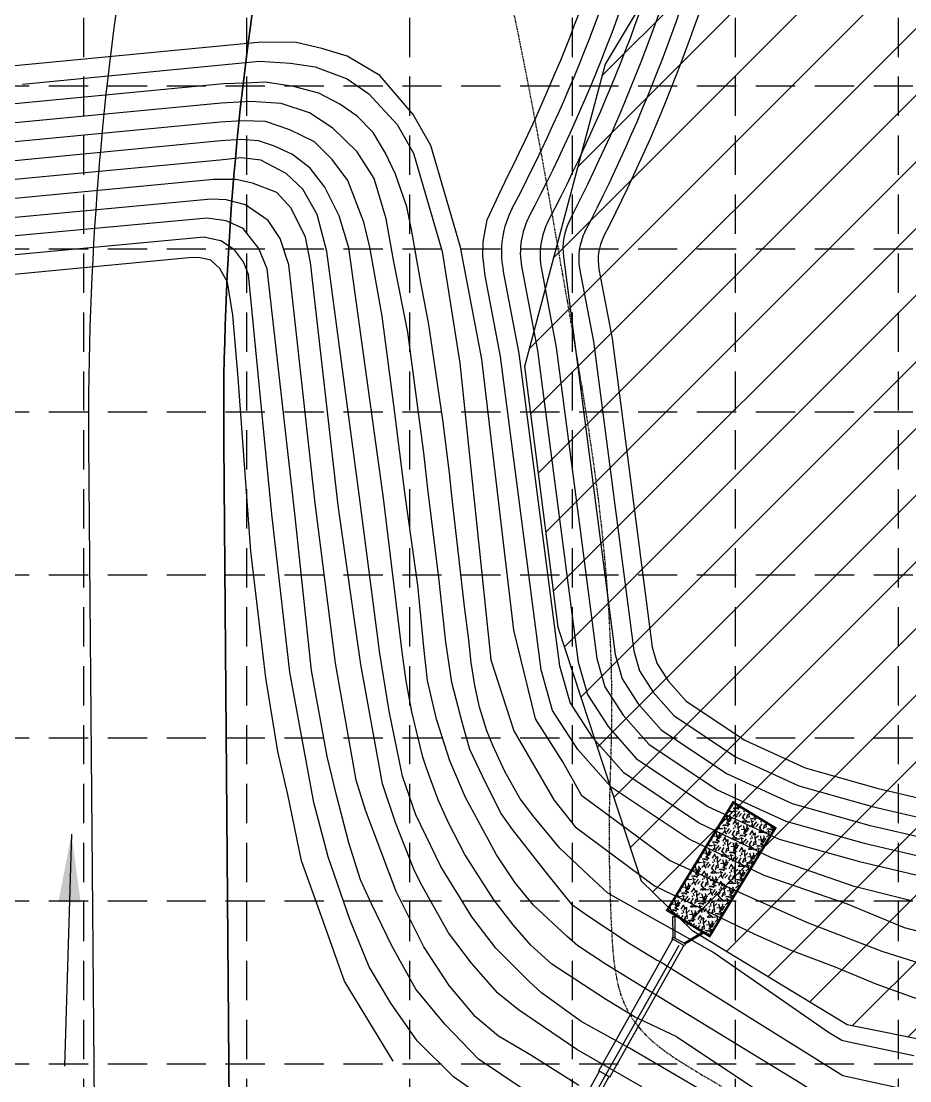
# Model space of a CAD drawing. Header units: inches. Extents: x 2387375 to 2389038, y 7083851 to 7084891.
# Drawn here: x 2387548.2 to 2387689.6, y 7084497.7 to 7084666.2 of the extents above; entities that cross this region are included whole.
import ezdxf

# ---------------------------------------------------------------- set-up
doc = ezdxf.new("R2010")
doc.units = ezdxf.units.IN
doc.header["$MEASUREMENT"] = 0
for name, pattern in [('ACAD_ISO02W100', [15, 12, -3]), ('add_topo$0$CREEK2', [1.75, 0.625, -0.125, 0, -0.125, 0, -0.125, 0, -0.125, 0.625]), ('HIDDEN', [0.375, 0.25, -0.125])]:
    doc.linetypes.add(name, pattern=pattern)
for name, color, linetype in [('1 EROSION BLANKET', 84, 'Continuous'), ('add_topo$0$CURB', 4, 'Continuous'), ('add_topo$0$LAKES', 8, 'add_topo$0$CREEK2'), ('CDAR1$0$DA-FLOW', 6, 'Continuous'), ('CSTR1$0$CST-PA-EXST', 252, 'Continuous'), ('GRID', 254, 'HIDDEN'), ('JCTR1$0$TP-CT-MAJR', 251, 'Continuous'), ('JCTR1$0$TP-CT-MINR', 253, 'Continuous'), ('LEGEND', 7, 'Continuous'), ('STORM', 5, 'Continuous'), ('WATER', 5, 'Continuous')]:
    doc.layers.add(name, color=color, linetype=linetype)
doc.layers.add('CPGR1$0$CPG-PV-WALL', color=2, linetype='Continuous', lineweight=30)
doc.layers.add('CRWR1$0$CRW-EX-ROW', color=22, linetype='Continuous', lineweight=35)
doc.styles.add('CDAR1$0$STANDARD', font='txt')
doc.dimstyles.new('CDAR1$0$STANDARD', dxfattribs={"dimtxt": 0.18, "dimasz": 0.18, "dimexe": 0.18, "dimexo": 0.0625, "dimgap": 0.09, "dimtad": 0, "dimtih": 1, "dimtoh": 1, "dimdec": 4, "dimzin": 0, "dimdsep": 46, "dimtxsty": 'CDAR1$0$STANDARD', "dimcen": 0.09, "dimadec": 0, "dimazin": 0, "dimtfac": 1, "dimtdec": 4, "dimtofl": 0, "dimtmove": 0, "dimatfit": 3, "dimfxl": 0, "dimtolj": 1, "dimtzin": 0, "dimarcsym": 0})

# ---------------------------------------------------------------- blocks, each defined once
blk = doc.blocks.new('A$C6A1501F0')
at = {"layer": 'LEGEND', "linetype": 'ACAD_ISO02W100'}
h = blk.add_hatch(dxfattribs=at)
h.set_pattern_fill('GRAVEL', color=240, scale=7.901685238283465, angle=-90.00000000000001, style=0)
h.set_pattern_definition([(138.0128, (-398.4708630810492, 561.736811876297), (-71.11517774550934, 63.21346793733796), [1.063061125217704, -105.2432410369985]), (94.96969999999995, (-399.2610316048376, 562.4479635478929), (7.901616548989391, -94.82023116816296), [1.824246267592027, -180.600325179814]), (42.51039999999991, (-399.4190653096884, 564.2653511520475), (-86.91860615931813, -79.01677904213267), [1.286299536569689, -127.343812154104]), (177.2737, (-401.3944866191596, 567.3470083950087), (158.0337070964568, -7.901653771617222), [1.661234501126239, -164.4621840047568]), (202.8337, (-403.0538405193947, 567.4260252472013), (94.820194506399, 39.50850446106374), [1.628971920298329, -161.2684413567213]), (267.2737, (-404.555160714779, 566.7938904287294), (7.901653771617227, 158.0337070964568), [1.661234501126239, -164.4621840047568]), (307.6942, (-404.6341775669716, 565.1345365289599), (-79.01677656743323, 102.7219661404462), [2.196897645114713, -217.4926930292813]), (342.2553, (-403.2908910764381, 563.3961657760665), (173.8370454626745, -55.31188171149473), [2.074097554826552, -205.3357290429958]), (31.42959999999997, (-401.315469766967, 562.7640309566632), (102.7218688776117, 63.21354697013753), [1.666860501015898, -165.0193713393343]), (85.23639999999999, (-399.8931664242409, 563.6332163335755), (-7.901618332037954, -86.91854509863761), [1.902978659306268, -93.24591479758087]), (132.3974, (-399.7351327193901, 565.5296207908541), (-86.91847505568592, 94.82028094526845), [2.460964064092908, -243.6356240839584]), (48.81409999999998, (-401.4735034718178, 559.5243400093168), (47.41009020058091, 55.31181995271545), [0.8399570425147709, -83.15610278479804]), (81.4692, (-400.9203855050728, 560.1564748287201), (-15.80343297921159, -102.721894544834), [1.59801311753472, -158.2036779168284]), (135, (-400.6833349480294, 561.736811876297), (-7.901687683451682, 2.328731829949544e-15), [1.117464228083286, -10.05720175780529]), (113.1985999999999, (-399.7351327193901, 562.2899298425764), (15.80338094839265, -39.50842406323333), [0.6017765443771922, -59.57566454784059]), (201.8014, (-399.9721832764335, 562.8430478097871), (23.70505787209556, 7.901684531087757), [0.8510352052188438, -41.70084358100193]), (300.9638, (-400.7623518002219, 562.5269804000854), (15.80339010072407, -23.70504008759266), [1.382233897047675, -44.69211344649134]), (71.5651, (-400.0512001286261, 561.3417276144028), (-7.901672621051905, -15.80337391058372), [0.9994920674757144, -23.98783332447285]), (286.3895, (-399.9721832764335, 567.4260252472013), (23.70499811012665, -79.01686975399399), [1.400178624223829, -138.6180393739948]), (340.3462, (-399.5770990145393, 566.0827387571335), (-86.91855449600625, 31.60670339936135), [1.174672429208458, -116.2923255393949]), (203.1986, (-398.4708630810492, 561.3417276144028), (39.50842406323333, 15.80338094839265), [1.203545187069146, -58.97389590514865]), (253.6105, (-399.5770990145393, 560.867626500316), (23.7049981101267, 79.01686975399399), [1.400178624223817, -138.6180393739933]), (249.444, (-404.871228124015, 567.4260252472013), (15.80333884155047, 39.50844076641096), [1.350239973517878, -66.16179030911697]), (204.7751, (-405.3453292385675, 566.1617556093261), (86.91856465941376, 39.50836447329116), [1.131347489046937, -112.0035673510372]), (336.8013999999999, (-406.3725483193994, 561.2627107622102), (39.50842406323333, -15.80338094839268), [1.203545187069146, -58.97389590514862]), (287.354, (-405.2663123859093, 560.7886096471921), (-31.60669751171588, 102.7219240519527), [1.324567398178695, -131.1318168438551]), (339.444, (-406.3725483193994, 565.1345365289599), (-39.50844076641095, 15.80333884155049), [0.6751199867589398, -66.83691029587597]), (11.30989999999952, (-406.3725483193994, 561.736811876297), (31.60674689702607, 7.901666528369769), [0.4029069303000725, -39.88793623172668]), (75.96379999999999, (-405.9774640575051, 561.8158287284896), (-7.901669888163502, -23.70506002908946), [1.628971920298327, -30.95050599409441]), (96.00899999999996, (-405.5823797956109, 563.3961657760665), (7.901679845239794, -79.01685041457257), [1.509616964774056, -149.4518661671302]), (213.6901, (-401.4735034718178, 562.5269804000854), (15.80336698221383, 7.901695783139229), [1.139596848435718, -27.35033226414248]), (263.1572, (-402.4217057004571, 561.8948455806822), (-15.80343367365098, -134.32864403703), [1.989596932888347, -196.969756583481]), (330.9454, (-402.6587562575005, 559.919424271211), (-55.31179970673286, 31.60674116805401), [0.8135259053927125, -80.5393016844357]), (360, (-401.9476045859046, 559.5243400093168), (7.901685238283467, 7.901685238283464), [0.4741011142970078, -7.427584123986457]), (30.25639999999999, (-405.3453292385675, 563.5541994804516), (-55.31181607337535, -31.60670055025817), [1.097733720043292, -108.6759859584364]), (318.0128, (-404.3971270099282, 564.1073174476624), (71.11517774550934, -63.21346793733796), [2.126122250435408, -104.1801799117807]), (270, (-402.8167899623513, 562.6850141044706), (7.901685238283464, -7.901685238283467), [2.054438161953701, -5.847247076329762]), (235.3048, (-402.8167899623513, 560.6305759428069), (55.3118646982897, 79.01680701916109), [1.249367059765952, -123.6872440966064]), (164.0546, (-403.5279416334815, 559.6033568615094), (-31.6067419538993, 7.901684363538317), [1.15050117406455, -56.3746365460153]), (117.6459999999999, (-404.6341775669716, 559.919424271211), (-79.01691332986965, 150.1319863970388), [1.87321301101367, -185.4483962560776]), (85.42609999999999, (-405.5033629434183, 561.5787781709805), (7.901644158694763, 102.7219125092918), [1.981734756076237, -196.1915275060461])])
h.paths.add_polyline_path([(0.584089822601527, -0.4938531648367643), (0.4947351985611022, -50.77916392777115), (20.24894829420373, -50.77916392777115), (20.17312509985641, -0.4938531648367643)])
at = {"layer": 'LEGEND', "color": 240, "const_width": 0.9877106547854332}
blk.add_lwpolyline([(0.584089822601527, -0.4938531648367643), (0.4947351985611022, -50.77916392777115), (20.24894829420373, -50.77916392777115), (20.17312509985641, -0.4938531648367643)], close=True, dxfattribs=at)

msp = doc.modelspace()

# ---------------------------------------------------------------- hatches: boundary and pattern name
at = {"layer": 'CPGR1$0$CPG-PV-WALL'}
h = msp.add_hatch(dxfattribs=at)
h.set_pattern_fill('ANSI31', color=130, angle=90, style=0)
h.set_pattern_definition([(135, (9472566.950943679, 4696131.970473676), (-0.08838834764831845, -0.08838834764831843), [])])
edge = h.paths.add_edge_path()
edge.add_arc((2387743.297458909, 7084275.543235917), 182.9999999769285, 66.98416000930594, 90.47112433251962)
edge.add_line((2387741.792727111, 7084458.537049402), (2387677.287118116, 7084458.006629055))
edge.add_arc((2387676.530640921, 7084550.003518847), 91.9999999404792, 246.3242763054999, 270.47112433768405, ccw=False)
edge.add_arc((2387596.218686629, 7084366.836956142), 107.9999992974037, 66.32427630771309, 71.08517117114167)
edge.add_line((2387631.228211073, 7084469.005116772), (2387631.876535605, 7084470.897119759))
edge.add_arc((2387596.218686629, 7084366.836956142), 109.9999992972686, 66.3242763080338, 71.08517117107709, ccw=False)
edge.add_arc((2387676.530640922, 7084550.003518847), 89.99999994073711, 246.3242763047872, 270.4711243372514)
edge.add_line((2387677.27067296, 7084460.006561443), (2387741.776281955, 7084460.536981789))
edge.add_arc((2387743.297458907, 7084275.543235917), 184.9999999766283, 66.98416000901392, 90.47112433206479, ccw=False)
edge.add_line((2387815.629794218, 7084445.816643294), (2387814.847823026, 7084443.975849701))
h.paths.add_polyline_path([(2387977.364210662, 7084443.675748394), (2388528.082074376, 7084596.472386356), (2388549.496180261, 7084519.290513746), (2388551.423378921, 7084519.825214897), (2388529.474571885, 7084598.93428617), (2387977.295187368, 7084445.73214935)])
at = {"layer": 'WATER'}
h = msp.add_hatch(dxfattribs=at)
h.set_pattern_fill('ANSI31', color=256, scale=60, style=0)
h.set_pattern_definition([(45, (0, 0), (-5.303300858899106, 5.303300858899107), [])])
h.paths.add_polyline_path([(2387654.944462844, 7084521.61980602), (2387679.642783274, 7084506.639975104), (2387723.766752446, 7084497.763036642), (2387889.162252298, 7084510.80103803), (2387926.348488384, 7084514.129889344), (2388016.700137126, 7084533.001497419), (2388141.856800673, 7084565.735202823), (2388228.84299068, 7084591.574107274), (2388390.663752605, 7084628.996498778), (2388500.851835737, 7084657.634565918), (2388592.26903552, 7084679.702376023), (2388707.425534849, 7084710.819012595), (2388737.54360867, 7084716.203948504), (2388780.22361846, 7084766.427201666), (2388754.708681173, 7084793.894603136), (2388201.914261119, 7084776.275937825), (2388014.44484666, 7084766.665758959), (2387879.851425392, 7084777.877635114), (2387769.292539042, 7084787.487813978), (2387692.382010933, 7084779.479332403), (2387663.540564354, 7084771.470848392), (2387660.335959179, 7084745.843701504), (2387660.335959179, 7084691.386013151), (2387641.108328126, 7084659.352079542), (2387628.289903526, 7084611.301177911), (2387633.613179864, 7084569.814989717), (2387646.877628599, 7084529.484212562)])

# ---------------------------------------------------------------- linework, layer by layer
at = {"layer": 'add_topo$0$CURB', "color": 7, "linetype": 'Continuous'}
msp.add_arc((2388040.421109732, 7084603.005256858), 481.4999999999999, 160.2902286620861, 180.4719578020583, dxfattribs=at)
at = {"layer": 'add_topo$0$LAKES', "ltscale": 0.5}
msp.add_lwpolyline([(2387626.440178144, 7084668.119247176), (2387627.467799398, 7084663.154178404), (2387628.440058525, 7084658.29780298), (2387629.3633435, 7084653.538043872), (2387630.245461871, 7084648.857851142), (2387631.094221187, 7084644.240174851), (2387631.917428996, 7084639.667965063), (2387632.722892846, 7084635.124171838), (2387633.518420286, 7084630.591745239), (2387634.31181886, 7084626.053635327), (2387635.107938721, 7084621.498238664), (2387635.899800409, 7084616.935737812), (2387636.67746707, 7084612.381761834), (2387637.431001843, 7084607.851939792), (2387638.150467875, 7084603.361900747), (2387638.825928308, 7084598.927273762), (2387639.447446284, 7084594.5636879), (2387640.00508495, 7084590.286772222), (2387640.491155083, 7084586.111563783), (2387640.906958028, 7084582.050731607), (2387641.256042761, 7084578.116352707), (2387641.541958266, 7084574.320504102), (2387641.768253521, 7084570.675262805), (2387641.938477508, 7084567.192705833), (2387642.056179203, 7084563.884910202), (2387642.12490759, 7084560.763952928), (2387642.149073672, 7084557.835620984), (2387642.136536554, 7084555.080541194), (2387642.096017363, 7084552.473050337), (2387642.036237229, 7084549.987485196), (2387641.965917278, 7084547.598182549), (2387641.893778641, 7084545.279479179), (2387641.828542446, 7084543.005711866), (2387641.778929819, 7084540.751217391), (2387641.751806877, 7084538.496837833), (2387641.746619667, 7084536.24943646), (2387641.760959222, 7084534.02238184), (2387641.792416577, 7084531.829042538), (2387641.838582768, 7084529.682787119), (2387641.897048826, 7084527.596984152), (2387641.965405785, 7084525.585002201), (2387642.041244681, 7084523.660209834), (2387642.124031655, 7084521.832953325), (2387642.220733292, 7084520.101489784), (2387642.340191283, 7084518.461054036), (2387642.491247319, 7084516.9068809), (2387642.682743092, 7084515.434205198), (2387642.923520294, 7084514.038261749), (2387643.222420617, 7084512.714285376), (2387643.588285753, 7084511.457510898), (2387644.029356189, 7084510.262909013), (2387644.551467595, 7084509.124393916), (2387645.159854438, 7084508.035615677), (2387645.859751184, 7084506.990224367), (2387646.656392298, 7084505.981870057), (2387647.555012246, 7084505.004202818), (2387648.560845495, 7084504.050872721), (2387649.679126511, 7084503.115529835), (2387650.917783152, 7084502.188473282), (2387652.295516852, 7084501.246598376), (2387653.833722436, 7084500.263449482), (2387655.55379473, 7084499.212570963), (2387657.477128562, 7084498.067507185), (2387659.625118755, 7084496.80180251)], dxfattribs=at)
msp.add_lwpolyline([(2387626.440178144, 7084668.119247176), (2387627.467799398, 7084663.154178404), (2387628.440058525, 7084658.29780298), (2387629.3633435, 7084653.538043872), (2387630.245461871, 7084648.857851142), (2387631.094221187, 7084644.240174851), (2387631.917428996, 7084639.667965063), (2387632.722892846, 7084635.124171838), (2387633.518420286, 7084630.591745239), (2387634.31181886, 7084626.053635327), (2387635.107938721, 7084621.498238664), (2387635.899800409, 7084616.935737812), (2387636.67746707, 7084612.381761834), (2387637.431001843, 7084607.851939792), (2387638.150467875, 7084603.361900747), (2387638.825928308, 7084598.927273762), (2387639.447446284, 7084594.5636879), (2387640.00508495, 7084590.286772222), (2387640.491155083, 7084586.111563783), (2387640.906958028, 7084582.050731607), (2387641.256042761, 7084578.116352707), (2387641.541958266, 7084574.320504102), (2387641.768253521, 7084570.675262805), (2387641.938477508, 7084567.192705833), (2387642.056179203, 7084563.884910202), (2387642.12490759, 7084560.763952928), (2387642.149073672, 7084557.835620984), (2387642.136536554, 7084555.080541194), (2387642.096017363, 7084552.473050337), (2387642.036237229, 7084549.987485196), (2387641.965917278, 7084547.598182549), (2387641.893778641, 7084545.279479179), (2387641.828542446, 7084543.005711866), (2387641.778929819, 7084540.751217391), (2387641.751806877, 7084538.496837833), (2387641.746619667, 7084536.24943646), (2387641.760959222, 7084534.02238184), (2387641.792416577, 7084531.829042538), (2387641.838582768, 7084529.682787119), (2387641.897048826, 7084527.596984152), (2387641.965405785, 7084525.585002201), (2387642.041244681, 7084523.660209834), (2387642.124031655, 7084521.832953325), (2387642.220733292, 7084520.101489784), (2387642.340191283, 7084518.461054036), (2387642.491247319, 7084516.9068809), (2387642.682743092, 7084515.434205198), (2387642.923520294, 7084514.038261749), (2387643.222420617, 7084512.714285376), (2387643.588285753, 7084511.457510898), (2387644.029356189, 7084510.262909013), (2387644.551467595, 7084509.124393916), (2387645.159854438, 7084508.035615677), (2387645.859751184, 7084506.990224367), (2387646.656392298, 7084505.981870057), (2387647.555012246, 7084505.004202818), (2387648.560845495, 7084504.050872721), (2387649.679126511, 7084503.115529835), (2387650.917783152, 7084502.188473282), (2387652.295516852, 7084501.246598376), (2387653.833722436, 7084500.263449482), (2387655.55379473, 7084499.212570963), (2387657.477128562, 7084498.067507185), (2387659.625118755, 7084496.80180251)], dxfattribs=at)
at = {"layer": 'CRWR1$0$CRW-EX-ROW', "color": 7}
msp.add_line((2387580.436715637, 7084599.216168534), (2387583.690382848, 7084204.230353082), dxfattribs=at)
msp.add_arc((2388040.421109732, 7084603.005256858), 460, 159.3279265486442, 180.4719656991966, dxfattribs=at)
at = {"layer": 'CSTR1$0$CST-PA-EXST', "linetype": 'Continuous'}
msp.add_line((2387558.937445045, 7084599.039069841), (2387561.979383475, 7084229.756517936), dxfattribs=at)
at = {"layer": 'GRID', "color": 252, "linetype": 'HIDDEN', "ltscale": 25}
for p, q in [((2387558.104028202, 7084863.637355832), (2387558.104028202, 7083955.698641663)), ((2387584.034828204, 7084863.637355832), (2387584.034828204, 7083955.698641663)), ((2387609.965628206, 7084863.637355832), (2387609.965628206, 7083955.698641663)), ((2387635.896428208, 7084863.637355832), (2387635.896428208, 7083955.698641663)), ((2387661.827228211, 7084863.637355832), (2387661.827228211, 7083955.698641663)), ((2387687.758028213, 7084863.637355832), (2387687.758028213, 7083955.698641663)), ((2387402.605925598, 7084655.94476881), (2389010.315525737, 7084655.94476881)), ((2387402.605925598, 7084630.013968808), (2389010.315525737, 7084630.013968808)), ((2387402.605925598, 7084604.083168805), (2389010.315525737, 7084604.083168805)), ((2387402.605925598, 7084578.152368803), (2389010.315525737, 7084578.152368803)), ((2387402.605925598, 7084552.221568801), (2389010.315525737, 7084552.221568801)), ((2387402.605925598, 7084526.290768798), (2389010.315525737, 7084526.290768798)), ((2387402.605925598, 7084500.359968796), (2389010.315525737, 7084500.359968796))]:
    msp.add_line(p, q, dxfattribs=at)
at = {"layer": 'JCTR1$0$TP-CT-MAJR', "color": 35, "elevation": 595}
msp.add_lwpolyline([(2387662.07072748, 7084765.393931098, -0.1285450393277094), (2387632.12829725, 7084634.557131703, 0.1687115135354556), (2387630.979717154, 7084626.76732387), (2387633.345327601, 7084614.324987501), (2387637.229748408, 7084584.477784416), (2387639.784257845, 7084564.849385314), (2387641.060283059, 7084560.355997417), (2387643.987918067, 7084555.834080476), (2387648.060690017, 7084551.227394445), (2387658.94670675, 7084543.945293171), (2387669.852504757, 7084538.951523916), (2387682.353601788, 7084535.45328795), (2387692.118828763, 7084533.171287523)], format="xyb", dxfattribs=at)
at = {"layer": 'JCTR1$0$TP-CT-MAJR', "color": 35, "elevation": 600, "flags": 128}
msp.add_lwpolyline([(2387548.394119184, 7084656.194751954), (2387586.144610895, 7084659.837193858), (2387591.048639423, 7084659.525635638), (2387594.988894741, 7084658.962317849), (2387600.054937294, 7084657.061120303), (2387603.502660698, 7084654.667019689), (2387608.021093402, 7084649.75423363), (2387610.624087893, 7084645.22983739), (2387615.176502371, 7084629.578684792), (2387617.993466317, 7084611.825524094), (2387622.942227283, 7084564.610203386), (2387626.602232886, 7084553.351306396), (2387632.979472857, 7084542.339150159), (2387636.355658724, 7084538.08445343), (2387648.964521448, 7084528.676957071), (2387665.040811761, 7084520.964736664), (2387670.667788208, 7084518.461973881), (2387677.545203861, 7084515.834072959), (2387684.172531672, 7084513.081033902), (2387691.550123008, 7084510.45313298), (2387698.312893222, 7084508.358639117), (2387704.943141398, 7084507.10332296)], dxfattribs=at)
at = {"layer": 'JCTR1$0$TP-CT-MAJR', "color": 35}
for points, elevation in [([(2387644.987425745, 7084502.871431548), (2387637.335292007, 7084507.083275313), (2387631.02228167, 7084511.678013964), (2387629.109248238, 7084513.401040958), (2387623.752754618, 7084518.761569383), (2387619.92668775, 7084523.739202919), (2387614.952800821, 7084531.779995559), (2387610.984192309, 7084539.984251181), (2387608.879855531, 7084546.110569382), (2387606.775518754, 7084556.448731344), (2387605.245092007, 7084565.638208644), (2387601.992935167, 7084590.909271223), (2387596.827744893, 7084629.581654862), (2387595.322305686, 7084635.476252204), (2387593.026665563, 7084639.496648523), (2387590.348418754, 7084641.985465294), (2387586.331048543, 7084644.091387175), (2387583.270195046, 7084644.47428206), (2387579.785685449, 7084644.129842306), (2387551.621488565, 7084641.43258227), (2387501.468970009, 7084636.62952026)], 605), ([(2387607.379043071, 7084500.775310384), (2387599.626319971, 7084513.53940057), (2387595.749958418, 7084524.551556806), (2387592.783737293, 7084532.677186357), (2387590.623157659, 7084543.197139526), (2387589.038273769, 7084550.045599751), (2387587.13079216, 7084561.788275007), (2387584.754957658, 7084581.935515395), (2387582.754254924, 7084609.465905987), (2387581.878947478, 7084619.476957111), (2387581.04744915, 7084624.682786253), (2387579.836718146, 7084626.863743003), (2387578.393171944, 7084628.224616418), (2387576.675716626, 7084628.59291979), (2387575.407863161, 7084628.641951257), (2387502.499390438, 7084621.659571797)], 610)]:
    msp.add_lwpolyline(points, dxfattribs=dict(at, elevation=elevation))
msp.add_lwpolyline([(2387770.803745263, 7084475.439902667), (2387769.575943679, 7084475.465473676), (2387760.228333389, 7084475.631514117), (2387759.000943678, 7084475.610473677), (2387748.906222773, 7084475.122560579), (2387743.005943678, 7084474.780473677), (2387732.91529335, 7084474.087096604), (2387727.010943678, 7084473.950473676), (2387717.657534926, 7084475.11024901), (2387716.110943679, 7084475.325473676), (2387706.752316952, 7084476.459654527), (2387705.210943678, 7084476.700473676), (2387695.62479461, 7084478.611059621), (2387692.290943678, 7084479.305473676), (2387682.601804796, 7084480.887756666), (2387679.370943679, 7084481.910473676), (2387670.712822218, 7084487.053819422), (2387665.955943679, 7084490.270473676), (2387657.396229124, 7084495.604742307), (2387644.987425745, 7084502.871431548)], dxfattribs=at)
at = {"layer": 'JCTR1$0$TP-CT-MINR', "color": 35}
for p, q in [((2387586.453939711, 7084662.85081217, 599), (2387453.487001081, 7084650.259235712, 599)), ((2387591.97403899, 7084662.814549563, 599), (2387586.453939711, 7084662.85081217, 599)), ((2387596.044320273, 7084661.849321529, 599), (2387591.97403899, 7084662.814549563, 599)), ((2387600.054937294, 7084660.652271222, 599), (2387596.044320273, 7084661.849321529, 599)), ((2387605.261703253, 7084657.55402337, 599), (2387600.054937294, 7084660.652271222, 599)), ((2387587.058106293, 7084656.504040549, 601), (2387583.853720881, 7084656.338171529, 601)), ((2387591.546092007, 7084655.842254657, 601), (2387587.058106293, 7084656.504040549, 601)), ((2387610.553356307, 7084651.368634021, 599), (2387605.261703253, 7084657.55402337, 599)), ((2387580.373229755, 7084656.24101563, 601), (2387502.363885675, 7084648.770130264, 601)), ((2387583.853720881, 7084656.338171529, 601), (2387580.373229755, 7084656.24101563, 601)), ((2387595.579197781, 7084654.736461204, 601), (2387591.546092007, 7084655.842254657, 601)), ((2387598.894079241, 7084653.022481347, 601), (2387595.579197781, 7084654.736461204, 601)), ((2387580.047806393, 7084653.196123941, 602), (2387502.114149159, 7084645.732487034, 602)), ((2387584.764161003, 7084653.423558237, 602), (2387580.047806393, 7084653.196123941, 602)), ((2387589.570739118, 7084653.091820199, 602), (2387584.764161003, 7084653.423558237, 602)), ((2387594.101077114, 7084651.654288707, 602), (2387589.570739118, 7084653.091820199, 602)), ((2387601.656480456, 7084651.087342798, 601), (2387598.894079241, 7084653.022481347, 601)), ((2387597.787702341, 7084649.170468565, 602), (2387594.101077114, 7084651.654288707, 602)), ((2387613.404091317, 7084646.413627465, 599), (2387610.553356307, 7084651.368634021, 599)), ((2387579.871723102, 7084650.16553442, 603), (2387501.881784686, 7084642.69650751, 603)), ((2387583.43820842, 7084650.382626232, 603), (2387579.871723102, 7084650.16553442, 603)), ((2387587.084578023, 7084650.272046887, 603), (2387583.43820842, 7084650.382626232, 603)), ((2387590.951939725, 7084648.94509474, 603), (2387587.084578023, 7084650.272046887, 603)), ((2387604.197889575, 7084648.488728177, 601), (2387601.656480456, 7084651.087342798, 601)), ((2387594.874549452, 7084647.009956192, 603), (2387590.951939725, 7084648.94509474, 603)), ((2387601.655064043, 7084645.410770814, 602), (2387597.787702341, 7084649.170468565, 602)), ((2387606.186818452, 7084645.226637482, 601), (2387604.197889575, 7084648.488728177, 601)), ((2387579.961867834, 7084647.160441318, 604), (2387501.666741319, 7084639.662186821, 604)), ((2387583.154642158, 7084647.403913656, 604), (2387579.961867834, 7084647.160441318, 604)), ((2387585.9722914, 7084647.182754965, 604), (2387583.154642158, 7084647.403913656, 604)), ((2387588.513700516, 7084646.353409871, 604), (2387585.9722914, 7084647.182754965, 604)), ((2387591.386597781, 7084645.026457725, 604), (2387588.513700516, 7084646.353409871, 604)), ((2387597.692198694, 7084644.190182878, 603), (2387594.874549452, 7084647.009956192, 603)), ((2387618.097022568, 7084630.279379695, 599), (2387613.404091317, 7084646.413627465, 599)), ((2387594.204247023, 7084642.814870814, 604), (2387591.386597781, 7084645.026457725, 604)), ((2387604.362217234, 7084641.208755679, 602), (2387601.655064043, 7084645.410770814, 602)), ((2387607.789011154, 7084641.853967438, 601), (2387606.186818452, 7084645.226637482, 601)), ((2387600.178359789, 7084640.872802511, 603), (2387597.692198694, 7084644.190182878, 603)), ((2387596.524664043, 7084639.829228481, 604), (2387594.204247023, 7084642.814870814, 604)), ((2387606.304474688, 7084634.770724444, 602), (2387604.362217234, 7084641.208755679, 602)), ((2387609.556947933, 7084636.656738196, 601), (2387607.789011154, 7084641.853967438, 601)), ((2387624.215910242, 7084638.59757296, 598), (2387625.730219575, 7084641.803160129, 598)), ((2387578.815019852, 7084641.023156349, 606), (2387502.331883584, 7084633.756302522, 606)), ((2387582.356066476, 7084641.041406805, 606), (2387578.815019852, 7084641.023156349, 606)), ((2387585.034313281, 7084640.467064476, 606), (2387582.356066476, 7084641.041406805, 606)), ((2387588.86038015, 7084638.935484922, 606), (2387585.034313281, 7084640.467064476, 606)), ((2387598.789833039, 7084635.24018564, 604), (2387596.524664043, 7084639.829228481, 604)), ((2387602.709705988, 7084634.266536868, 603), (2387600.178359789, 7084640.872802511, 603)), ((2387578.437075967, 7084637.912778269, 607), (2387503.194797158, 7084630.883084785, 607)), ((2387580.825639726, 7084637.786800262, 607), (2387578.437075967, 7084637.912778269, 607)), ((2387591.156020273, 7084636.446668155, 606), (2387588.86038015, 7084638.935484922, 606)), ((2387622.326681985, 7084634.615501909, 598), (2387624.215910242, 7084638.59757296, 598)), ((2387583.886493222, 7084637.021010485, 607), (2387580.825639726, 7084637.786800262, 607)), ((2387587.521256749, 7084634.532193718, 607), (2387583.886493222, 7084637.021010485, 607)), ((2387593.451660396, 7084631.851929504, 606), (2387591.156020273, 7084636.446668155, 606)), ((2387610.330420273, 7084633.062909462, 601), (2387609.556947933, 7084636.656738196, 601)), ((2387577.775295663, 7084634.896130523, 608), (2387504.05771073, 7084628.009867048, 608)), ((2387580.836060091, 7084634.480939731, 608), (2387577.775295663, 7084634.896130523, 608)), ((2387583.5143069, 7084633.236531344, 608), (2387580.836060091, 7084634.480939731, 608)), ((2387589.434290182, 7084631.66048206, 607), (2387587.521256749, 7084634.532193718, 607)), ((2387600.336777722, 7084630.153535742, 604), (2387598.789833039, 7084635.24018564, 604)), ((2387607.484761009, 7084627.944314221, 602), (2387606.304474688, 7084634.770724444, 602)), ((2387621.726738975, 7084631.133209784, 598), (2387622.326681985, 7084634.615501909, 598)), ((2387586.001250365, 7084630.077648523, 608), (2387583.5143069, 7084633.236531344, 608)), ((2387603.704170424, 7084630.285680424, 603), (2387602.709705988, 7084634.266536868, 603)), ((2387611.804139726, 7084624.630642798, 601), (2387610.330420273, 7084633.062909462, 601)), ((2387577.333619971, 7084631.840105455, 609), (2387504.920624305, 7084625.136649313, 609)), ((2387578.141019361, 7084631.646860996, 609), (2387577.333619971, 7084631.840105455, 609)), ((2387579.958401126, 7084631.263966111, 609), (2387578.141019361, 7084631.646860996, 609)), ((2387582.158389575, 7084629.82811028, 609), (2387579.958401126, 7084631.263966111, 609)), ((2387590.773413586, 7084627.448638299, 607), (2387589.434290182, 7084631.66048206, 607)), ((2387594.216873769, 7084627.831533184, 606), (2387593.451660396, 7084631.851929504, 606)), ((2387621.643380922, 7084628.897217684, 598), (2387621.726738975, 7084631.133209784, 598)), ((2387583.59316465, 7084627.913635843, 609), (2387582.158389575, 7084629.82811028, 609)), ((2387587.340373769, 7084626.82304198, 608), (2387586.001250365, 7084630.077648523, 608)), ((2387605.842430606, 7084590.333050363, 604), (2387600.336777722, 7084630.153535742, 604)), ((2387605.637851277, 7084619.283035537, 603), (2387603.704170424, 7084630.285680424, 603)), ((2387621.490964638, 7084612.428355707, 599), (2387618.097022568, 7084630.279379695, 599)), ((2387584.358378024, 7084625.903437686, 609), (2387583.59316465, 7084627.913635843, 609)), ((2387598.616850669, 7084589.159149546, 606), (2387594.216873769, 7084627.831533184, 606)), ((2387609.701097781, 7084616.740724701, 602), (2387607.484761009, 7084627.944314221, 602)), ((2387622.021991696, 7084625.69700212, 598), (2387621.643380922, 7084628.897217684, 598)), ((2387634.497143227, 7084628.720505281, 594), (2387642.730607956, 7084565.456017208, 594)), ((2387591.733067082, 7084587.89662889, 608), (2387587.340373769, 7084626.82304198, 608)), ((2387594.982087143, 7084589.542044434, 607), (2387590.773413586, 7084627.448638299, 607)), ((2387627.418146119, 7084613.376671605, 597), (2387624.89010227, 7084626.67335448, 597)), ((2387627.837307557, 7084627.233694548, 596), (2387630.38173686, 7084613.850829553, 596)), ((2387637.068152501, 7084626.867497239, 593), (2387639.272509082, 7084615.273303399, 593)), ((2387640.144062798, 7084626.750891112, 592), (2387642.236099822, 7084615.747461347, 592)), ((2387588.088793222, 7084587.805396376, 609), (2387584.358378024, 7084625.903437686, 609)), ((2387613.074844285, 7084617.940592388, 601), (2387611.804139726, 7084624.630642798, 601)), ((2387624.454555378, 7084612.902513656, 598), (2387622.021991696, 7084625.69700212, 598)), ((2387607.512571035, 7084605.142400773, 603), (2387605.637851277, 7084619.283035537, 603)), ((2387615.334835777, 7084602.427191161, 601), (2387613.074844285, 7084617.940592388, 601)), ((2387612.297754924, 7084597.555208236, 602), (2387609.701097781, 7084616.740724701, 602)), ((2387639.272509082, 7084615.273303399, 593), (2387645.67695807, 7084566.062649103, 593)), ((2387642.236099822, 7084615.747461347, 592), (2387648.623308182, 7084566.669280998, 592)), ((2387630.945207507, 7084563.029489629, 598), (2387624.454555378, 7084612.902513656, 598)), ((2387633.891557619, 7084563.636121524, 597), (2387627.418146119, 7084613.376671605, 597)), ((2387630.38173686, 7084613.850829553, 596), (2387636.837907733, 7084564.242753418, 596)), ((2387626.602232886, 7084569.368988197, 599), (2387621.490964638, 7084612.428355707, 599)), ((2387609.279383495, 7084590.828201488, 603), (2387607.512571035, 7084605.142400773, 603)), ((2387616.384548238, 7084593.91258155, 601), (2387615.334835777, 7084602.427191161, 601)), ((2387612.90548319, 7084591.805082264, 602), (2387612.297754924, 7084597.555208236, 602)), ((2387616.66078836, 7084591.203387584, 601), (2387616.384548238, 7084593.91258155, 601)), ((2387611.323560396, 7084576.508176234, 603), (2387609.279383495, 7084590.828201488, 603)), ((2387614.719093221, 7084577.248766007, 602), (2387612.90548319, 7084591.805082264, 602)), ((2387618.754107507, 7084573.113344125, 601), (2387616.66078836, 7084591.203387584, 601)), ((2387598.234243983, 7084564.079534411, 607), (2387594.982087143, 7084589.542044434, 607)), ((2387602.251614194, 7084563.888086971, 606), (2387598.616850669, 7084589.159149546, 606)), ((2387608.875650365, 7084565.480516622, 604), (2387605.842430606, 7084590.333050363, 604)), ((2387590.939222706, 7084562.6902702, 609), (2387588.088793222, 7084587.805396376, 609)), ((2387594.411313891, 7084562.912737481, 608), (2387591.733067082, 7084587.89662889, 608)), ((2387615.768805685, 7084567.462493923, 602), (2387614.719093221, 7084577.248766007, 602)), ((2387612.305421186, 7084566.107295046, 603), (2387611.323560396, 7084576.508176234, 603)), ((2387619.417083801, 7084567.805535538, 601), (2387618.754107507, 7084573.113344125, 601)), ((2387630.035839546, 7084555.249840433, 599), (2387626.602232886, 7084569.368988197, 599)), ((2387616.708022098, 7084561.048891878, 602), (2387615.768805685, 7084567.462493923, 602)), ((2387619.803819971, 7084564.211706804, 601), (2387619.417083801, 7084567.805535538, 601)), ((2387609.483378634, 7084561.278501488, 604), (2387608.875650365, 7084565.480516622, 604)), ((2387612.857901428, 7084561.352383186, 603), (2387612.305421186, 7084566.107295046, 603)), ((2387642.730607956, 7084565.456017208, 594), (2387643.823205405, 7084561.608550796, 594)), ((2387645.67695807, 7084566.062649103, 593), (2387646.586127753, 7084562.861104177, 593)), ((2387648.623308182, 7084566.669280998, 592), (2387649.349050099, 7084564.113657556, 592)), ((2387601.486400821, 7084545.509132367, 607), (2387598.234243983, 7084564.079534411, 607)), ((2387605.695074377, 7084544.934790038, 606), (2387602.251614194, 7084563.888086971, 606)), ((2387620.411548237, 7084560.562588401, 601), (2387619.803819971, 7084564.211706804, 601)), ((2387636.837907733, 7084564.242753418, 596), (2387638.297360714, 7084559.103444037, 596)), ((2387649.349050099, 7084564.113657556, 592), (2387651.176722394, 7084561.29070241, 592)), ((2387594.765289575, 7084541.918222552, 609), (2387590.939222706, 7084562.6902702, 609)), ((2387596.880250063, 7084549.282336047, 608), (2387594.411313891, 7084562.912737481, 608)), ((2387632.771516019, 7084556.598337278, 598), (2387630.945207507, 7084563.029489629, 598)), ((2387635.534438364, 7084557.850890657, 597), (2387633.891557619, 7084563.636121524, 597)), ((2387646.586127753, 7084562.861104177, 593), (2387648.780454283, 7084559.471828433, 593)), ((2387610.367347023, 7084556.357720608, 604), (2387609.483378634, 7084561.278501488, 604)), ((2387614.294350062, 7084555.215229504, 603), (2387612.857901428, 7084561.352383186, 603)), ((2387618.420710852, 7084554.524710485, 602), (2387616.708022098, 7084561.048891878, 602)), ((2387621.129772554, 7084557.079339013, 601), (2387620.411548237, 7084560.562588401, 601)), ((2387643.823205405, 7084561.608550796, 594), (2387646.384186175, 7084557.652954454, 594)), ((2387651.176722394, 7084561.29070241, 592), (2387654.032334229, 7084558.060738321, 592)), ((2387638.297360714, 7084559.103444037, 596), (2387641.591649959, 7084554.015206499, 596)), ((2387648.780454283, 7084559.471828433, 593), (2387652.041786157, 7084555.782957029, 593)), ((2387622.289981063, 7084553.319641262, 601), (2387621.129772554, 7084557.079339013, 601)), ((2387639.195381847, 7084552.19633252, 597), (2387635.534438364, 7084557.850890657, 597)), ((2387646.384186175, 7084557.652954454, 594), (2387650.051238087, 7084553.505175737, 594)), ((2387654.032334229, 7084558.060738321, 592), (2387663.350409262, 7084551.827497298, 592)), ((2387612.135283801, 7084549.170063145, 604), (2387610.367347023, 7084556.357720608, 604)), ((2387634.408586383, 7084548.420098421, 599), (2387630.035839546, 7084555.249840433, 599)), ((2387636.799113739, 7084550.377458543, 598), (2387632.771516019, 7084556.598337278, 598)), ((2387652.041786157, 7084555.782957029, 593), (2387661.882508423, 7084549.200095925, 593)), ((2387616.393774983, 7084548.580468769, 603), (2387614.294350062, 7084555.215229504, 603)), ((2387619.580919361, 7084550.377985027, 602), (2387618.420710852, 7084554.524710485, 602)), ((2387641.591649959, 7084554.015206499, 596), (2387646.070141948, 7084548.949613152, 596)), ((2387623.229197476, 7084550.997475008, 601), (2387622.289981063, 7084553.319641262, 601)), ((2387644.079593875, 7084546.67183186, 597), (2387639.195381847, 7084552.19633252, 597)), ((2387650.051238087, 7084553.505175737, 594), (2387660.414607586, 7084546.572694547, 594)), ((2387622.116466777, 7084545.036610793, 602), (2387619.580919361, 7084550.377985027, 602)), ((2387625.162878329, 7084546.850749546, 601), (2387623.229197476, 7084550.997475008, 601)), ((2387642.089045805, 7084544.394050568, 598), (2387636.799113739, 7084550.377458543, 598)), ((2387663.350409262, 7084551.827497298, 592), (2387672.957641996, 7084547.428341599, 592)), ((2387598.410676809, 7084542.868846683, 608), (2387596.880250063, 7084549.282336047, 608)), ((2387612.687764043, 7084547.400793614, 604), (2387612.135283801, 7084549.170063145, 604)), ((2387618.879936079, 7084542.719763452, 603), (2387616.393774983, 7084548.580468769, 603)), ((2387646.070141948, 7084548.949613152, 596), (2387657.478805915, 7084541.317891795, 596)), ((2387661.882508423, 7084549.200095925, 593), (2387671.922596249, 7084544.602735706, 593)), ((2387614.558918754, 7084542.387946069, 604), (2387612.687764043, 7084547.400793614, 604)), ((2387627.5937914, 7084542.538155066, 601), (2387625.162878329, 7084546.850749546, 601)), ((2387637.406105228, 7084542.989049137, 599), (2387634.408586383, 7084548.420098421, 599)), ((2387672.957641996, 7084547.428341599, 592), (2387684.591319107, 7084544.172839496, 592)), ((2387603.016827567, 7084540.722946274, 607), (2387601.486400821, 7084545.509132367, 607)), ((2387655.986873733, 7084538.706565968, 597), (2387644.079593875, 7084546.67183186, 597)), ((2387660.414607586, 7084546.572694547, 594), (2387670.887550505, 7084541.777129809, 594)), ((2387607.799411154, 7084538.617024392, 606), (2387605.695074377, 7084544.934790038, 606)), ((2387624.602627872, 7084540.171119586, 602), (2387622.116466777, 7084545.036610793, 602)), ((2387654.494941551, 7084536.09524014, 598), (2387642.089045805, 7084544.394050568, 598)), ((2387671.922596249, 7084544.602735706, 593), (2387683.845413334, 7084541.266322314, 593)), ((2387684.591319107, 7084544.172839496, 592), (2387694.138329307, 7084541.941833353, 592)), ((2387597.060929697, 7084533.303087584, 609), (2387594.765289575, 7084541.918222552, 609)), ((2387600.323710242, 7084535.498120098, 608), (2387598.410676809, 7084542.868846683, 608)), ((2387616.216359483, 7084538.683537992, 604), (2387614.558918754, 7084542.387946069, 604)), ((2387622.333841853, 7084536.391298317, 603), (2387618.879936079, 7084542.719763452, 603)), ((2387629.803712372, 7084539.60780241, 601), (2387627.5937914, 7084542.538155066, 601)), ((2387651.381454884, 7084532.73753175, 599), (2387637.406105228, 7084542.989049137, 599)), ((2387670.887550505, 7084541.777129809, 594), (2387683.099507562, 7084538.359805131, 594)), ((2387607.880647325, 7084527.768681651, 607), (2387603.016827567, 7084540.722946274, 607)), ((2387626.37056465, 7084537.627794636, 602), (2387624.602627872, 7084540.171119586, 602)), ((2387657.478805915, 7084541.317891795, 596), (2387668.817459011, 7084536.125918023, 596)), ((2387683.845413334, 7084541.266322314, 593), (2387693.465162459, 7084539.018318078, 593)), ((2387610.668961309, 7084531.34202153, 606), (2387607.799411154, 7084538.617024392, 606)), ((2387618.813016626, 7084533.652177766, 604), (2387616.216359483, 7084538.683537992, 604)), ((2387633.922939118, 7084534.676880425, 601), (2387629.803712372, 7084539.60780241, 601)), ((2387667.585216816, 7084533.124366626, 597), (2387655.986873733, 7084538.706565968, 597)), ((2387631.605254924, 7084531.013485127, 602), (2387626.37056465, 7084537.627794636, 602)), ((2387683.099507562, 7084538.359805131, 594), (2387692.791995611, 7084536.094802801, 594)), ((2387602.199919059, 7084529.655813964, 608), (2387600.323710242, 7084535.498120098, 608)), ((2387623.825538511, 7084533.626814678, 603), (2387622.333841853, 7084536.391298317, 603)), ((2387666.439256444, 7084530.34652705, 598), (2387654.494941551, 7084536.09524014, 598)), ((2387668.817459011, 7084536.125918023, 596), (2387681.607696014, 7084532.546770768, 596)), ((2387623.434897174, 7084526.433320916, 604), (2387618.813016626, 7084533.652177766, 604)), ((2387626.808931825, 7084529.148351181, 603), (2387623.825538511, 7084533.626814678, 603)), ((2387638.563773162, 7084530.253706601, 601), (2387633.922939118, 7084534.676880425, 601)), ((2387600.50438988, 7084523.347820507, 609), (2387597.060929697, 7084533.303087584, 609)), ((2387662.623686328, 7084527.588894899, 599), (2387651.381454884, 7084532.73753175, 599)), ((2387680.737726646, 7084528.56098008, 597), (2387667.585216816, 7084533.124366626, 597)), ((2387681.607696014, 7084532.546770768, 596), (2387691.445661915, 7084530.247772245, 596)), ((2387611.816781368, 7084529.044652203, 606), (2387610.668961309, 7084531.34202153, 606)), ((2387635.914600821, 7084525.595097193, 602), (2387631.605254924, 7084531.013485127, 602)), ((2387641.547166475, 7084527.544512633, 601), (2387638.563773162, 7084530.253706601, 601)), ((2387679.676519971, 7084525.753734412, 598), (2387666.439256444, 7084530.34652705, 598)), ((2387603.92164915, 7084525.826865088, 608), (2387602.199919059, 7084529.655813964, 608)), ((2387616.216758269, 7084521.195307009, 606), (2387611.816781368, 7084529.044652203, 606)), ((2387629.737077114, 7084525.609812124, 603), (2387626.808931825, 7084529.148351181, 603)), ((2387690.105445155, 7084526.222640286, 597), (2387680.737726646, 7084528.56098008, 597)), ((2387612.280624226, 7084518.962099239, 607), (2387607.880647325, 7084527.768681651, 607)), ((2387647.482788055, 7084524.186050467, 601), (2387641.547166475, 7084527.544512633, 601)), ((2387673.476278878, 7084522.722347131, 599), (2387662.623686328, 7084527.588894899, 599)), ((2387607.173805987, 7084519.126204555, 608), (2387603.92164915, 7084525.826865088, 608)), ((2387626.473538511, 7084522.507754147, 604), (2387623.434897174, 7084526.433320916, 604)), ((2387635.066874984, 7084520.645662531, 603), (2387629.737077114, 7084525.609812124, 603)), ((2387638.456009939, 7084523.825827664, 602), (2387635.914600821, 7084525.595097193, 602)), ((2387688.780895807, 7084522.023300978, 598), (2387679.676519971, 7084525.753734412, 598)), ((2387603.565243373, 7084515.785646479, 609), (2387600.50438988, 7084523.347820507, 609)), ((2387644.956323313, 7084519.524557419, 602), (2387638.456009939, 7084523.825827664, 602)), ((2387652.510358268, 7084521.366277153, 601), (2387647.482788055, 7084524.186050467, 601)), ((2387629.291187749, 7084519.245663453, 604), (2387626.473538511, 7084522.507754147, 604)), ((2387685.211835078, 7084518.236081641, 599), (2387673.476278878, 7084522.722347131, 599)), ((2387700.541640184, 7084518.929875721, 598), (2387688.780895807, 7084522.023300978, 598)), ((2387619.851521793, 7084516.409120915, 606), (2387616.216758269, 7084521.195307009, 606)), ((2387636.779563738, 7084519.152841367, 603), (2387635.066874984, 7084520.645662531, 603)), ((2387658.256152797, 7084518.15947613, 601), (2387652.510358268, 7084521.366277153, 601)), ((2387610.999872857, 7084512.234096581, 608), (2387607.173805987, 7084519.126204555, 608)), ((2387616.297994437, 7084512.835781038, 607), (2387612.280624226, 7084518.962099239, 607)), ((2387632.661317234, 7084516.204731448, 604), (2387629.291187749, 7084519.245663453, 604)), ((2387641.309901733, 7084516.167199034, 603), (2387636.779563738, 7084519.152841367, 603)), ((2387649.320917234, 7084516.870653125, 602), (2387644.956323313, 7084519.524557419, 602)), ((2387697.820860762, 7084514.258642584, 599), (2387685.211835078, 7084518.236081641, 599)), ((2387650.014859554, 7084516.550130611, 602), (2387649.320917234, 7084516.870653125, 602)), ((2387650.014859554, 7084516.550130611, 602), (2387673.990943679, 7084501.595473677, 602)), ((2387676.665943678, 7084505.370473676, 601), (2387658.256152797, 7084518.15947613, 601)), ((2387607.008703555, 7084510.042223165, 609), (2387603.565243373, 7084515.785646479, 609)), ((2387624.060195349, 7084511.62293482, 606), (2387619.851521793, 7084516.409120915, 606)), ((2387641.359584102, 7084510.526966007, 604), (2387632.661317234, 7084516.204731448, 604)), ((2387647.055696261, 7084512.628659974, 603), (2387641.309901733, 7084516.167199034, 603)), ((2387615.591153099, 7084506.682120712, 608), (2387610.999872857, 7084512.234096581, 608)), ((2387620.506667995, 7084507.858147501, 607), (2387616.297994437, 7084512.835781038, 607)), ((2387627.31235219, 7084508.94267061, 606), (2387624.060195349, 7084511.62293482, 606)), ((2387671.310943678, 7084497.825473676, 603), (2387647.055696261, 7084512.628659974, 603)), ((2387611.217377114, 7084504.011628686, 609), (2387607.008703555, 7084510.042223165, 609)), ((2387645.779426048, 7084507.873061713, 604), (2387641.359584102, 7084510.526966007, 604)), ((2387636.633914194, 7084502.657922961, 606), (2387627.31235219, 7084508.94267061, 606)), ((2387620.947646718, 7084501.130144842, 608), (2387615.591153099, 7084506.682120712, 608)), ((2387624.14143152, 7084504.794988401, 607), (2387620.506667995, 7084507.858147501, 607)), ((2387652.519685015, 7084504.666260691, 604), (2387645.779426048, 7084507.873061713, 604)), ((2387629.306621793, 7084501.7318293, 607), (2387624.14143152, 7084504.794988401, 607)), ((2387678.770943679, 7084504.060473677, 601), (2387676.665943678, 7084505.370473676, 601)), ((2387617.000888967, 7084498.2893293, 609), (2387611.217377114, 7084504.011628686, 609)), ((2387652.519685015, 7084504.666260691, 604), (2387666.251144897, 7084495.533634391, 604)), ((2387679.900251017, 7084503.795113093, 601), (2387678.770943679, 7084504.060473677, 601)), ((2387690.257079301, 7084501.647554525, 601), (2387679.900251017, 7084503.795113093, 601)), ((2387636.958755531, 7084496.945643207, 607), (2387629.306621793, 7084501.7318293, 607)), ((2387646.964294742, 7084496.723052204, 606), (2387636.633914194, 7084502.657922961, 606)), ((2387673.990943679, 7084501.595473677, 602), (2387678.920943678, 7084498.520473676, 602)), ((2387628.408477114, 7084496.152511306, 608), (2387620.947646718, 7084501.130144842, 608)), ((2387619.487832432, 7084496.566302306, 609), (2387617.000888967, 7084498.2893293, 609)), ((2387678.920943678, 7084498.520473676, 602), (2387689.106522677, 7084496.27128818, 602)), ((2387671.402215207, 7084497.768258999, 603), (2387671.310943678, 7084497.825473676, 603)), ((2387679.070943679, 7084492.990473676, 603), (2387671.402215207, 7084497.768258999, 603))]:
    msp.add_line(p, q, dxfattribs=at)
for centre, radius, start, end in [((2387396.84700281, 7084757.246638167, 598), 256.3488317467106, 333.2346638265676, 1.821284385821491), ((2387396.847002817, 7084757.246638166, 597), 259.3488317402111, 332.2427352955259, 1.800209824774), ((2387396.847002795, 7084757.24663817, 596), 262.3488317620349, 332.2427352955259, 1.779617481890133), ((2387396.847002823, 7084757.246638164, 594), 268.3488317345669, 332.7993272633319, 1.739814725144145), ((2387396.847002824, 7084757.246638164, 593), 271.3488317334479, 332.6732595470527, 1.720573742692182), ((2387396.847002797, 7084757.24663817, 592), 274.3488317603945, 332.8135878745937, 1.701753674695161), ((2387639.626128699, 7084629.475054828, 597), 14.99999999143802, 152.2427352955259, 190.7649293669522), ((2387639.626128705, 7084629.475054825, 596), 11.99999999837961, 152.2427352955259, 190.7649293669522), ((2387644.413517324, 7084630.011057358, 594), 9.999999995286199, 152.7993272633319, 187.4149997969614), ((2387645.90976837, 7084628.548517447, 593), 9.000000006043994, 152.6732595470527, 190.7649293669522), ((2387648.003276894, 7084628.245131295, 592), 7.999999995958434, 152.8135878745937, 190.7649293669522)]:
    msp.add_arc(centre, radius, start, end, dxfattribs=at)
at = {"layer": 'STORM'}
for p, q in [((2387640.134965798, 7084499.253147198), (2387651.876740186, 7084520.184719862)), ((2387604.875263097, 7084434.353158169), (2387652.906319181, 7084519.24875032)), ((2387641.879263518, 7084498.274666), (2387653.621037909, 7084519.206238663)), ((2387605.63839335, 7084433.925072644), (2387641.77024491, 7084498.335821075)), ((2387624.009339076, 7084470.251165375), (2387640.243984406, 7084499.191992124)), ((2387641.879263519, 7084498.274665999), (2387640.134965798, 7084499.253147198))]:
    msp.add_line(p, q, dxfattribs=at)
at = {"layer": 'STORM', "lineweight": -3}
for points in [[(2387651.932157831, 7084520.537741359), (2387651.894457551, 7084523.828421941), (2387652.194437863, 7084523.83185872), (2387652.234122369, 7084520.367984423)], [(2387653.637192207, 7084519.581597311), (2387656.617153091, 7084521.34790225), (2387656.747219727, 7084521.128464779), (2387653.893951127, 7084519.437253849)]]:
    msp.add_lwpolyline(points, dxfattribs=at)
msp.add_lwpolyline([(2387651.932157831, 7084520.537741359), (2387653.893951127, 7084519.437253849), (2387653.729785696, 7084519.145235507), (2387651.7679924, 7084520.245723018)], close=True, dxfattribs=at)
at = {"layer": 'WATER'}
msp.add_lwpolyline([(2388754.708681173, 7084793.894603136), (2388201.914261119, 7084776.275937825), (2388014.44484666, 7084766.665758959), (2387879.851425392, 7084777.877635114), (2387769.292539042, 7084787.487813978), (2387692.382010933, 7084779.479332403), (2387663.540564354, 7084771.470848392), (2387660.335959179, 7084745.843701504), (2387660.335959179, 7084691.386013151), (2387641.108328126, 7084659.352079542), (2387628.289903526, 7084611.301177911), (2387633.613179864, 7084569.814989717), (2387646.877628599, 7084529.484212562), (2387654.944462844, 7084521.61980602), (2387679.642783274, 7084506.639975104), (2387723.766752446, 7084497.763036642), (2387889.162252298, 7084510.80103803), (2387926.348488384, 7084514.129889344), (2388016.700137126, 7084533.001497419), (2388141.856800673, 7084565.735202823), (2388228.84299068, 7084591.574107274), (2388390.663752605, 7084628.996498778)], dxfattribs=at)

# ---------------------------------------------------------------- block references
at = {"layer": '1 EROSION BLANKET', "xscale": 0.4000000003996955, "yscale": 0.400000000372529, "zscale": 0.4, "rotation": 328.6088786460151}
msp.add_blockref('A$C6A1501F0', (2387661.414177697, 7084542.249241836), dxfattribs=at)

# ---------------------------------------------------------------- leaders
at = {"layer": 'CDAR1$0$DA-FLOW', "color": 7}
msp.add_leader([(2387556.212662138, 7084536.887491763), (2387555.112622391, 7084500.018713801)], dimstyle='CDAR1$0$STANDARD', override={"dimscale": 60, "dimgap": 0.09, "dimtad": 0, "dimpost": "'"}, dxfattribs=at)
msp.add_leader([(2387556.212662138, 7084536.887491763), (2387555.112622391, 7084500.018713801)], dimstyle='CDAR1$0$STANDARD', override={"dimscale": 60, "dimgap": 0.09, "dimtad": 0, "dimpost": "'"}, dxfattribs=at)
msp.add_leader([(2387556.212662138, 7084536.887491763), (2387555.112622391, 7084500.018713801)], dimstyle='CDAR1$0$STANDARD', override={"dimscale": 60, "dimgap": 0.09, "dimtad": 0, "dimpost": "'"}, dxfattribs=at)

doc.saveas('drawing.dxf')
